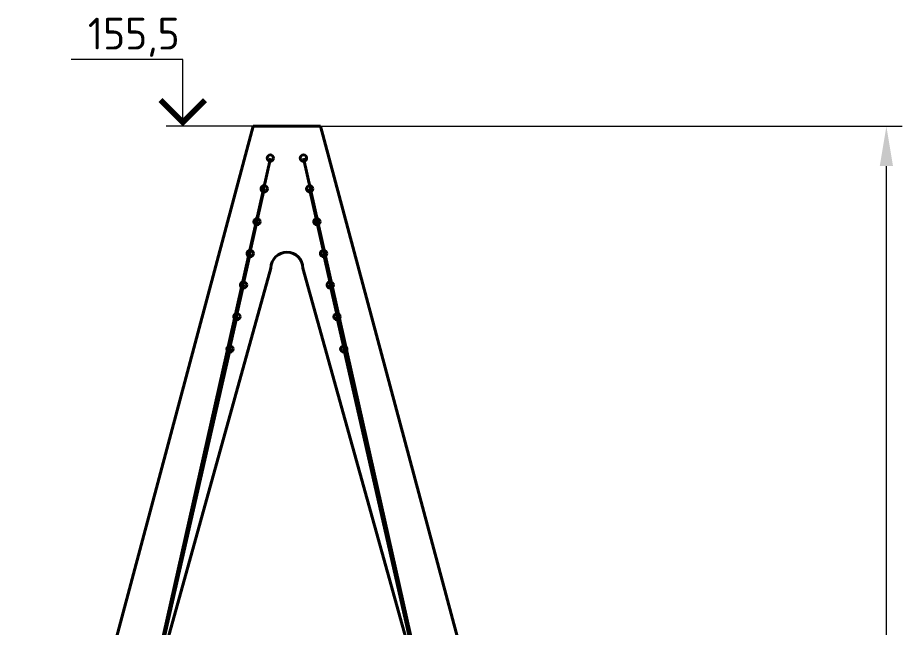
# Model space of a CAD drawing. Header units: millimetres. Extents: x 82 to 1107, y 39 to 638.
# Drawn here: x 1043.3 to 1098.9, y 333.7 to 372.1 of the extents above; entities that cross this region are included whole.
import ezdxf

# ---------------------------------------------------------------- set-up
doc = ezdxf.new("R2010")
doc.units = ezdxf.units.MM
for name, color, linetype, lineweight in [('2', 7, 'Continuous', 15), ('dim', 4, 'Continuous', 25), ('elevation', 250, 'Continuous', 40)]:
    doc.layers.add(name, color=color, linetype=linetype, lineweight=lineweight)
doc.styles.add('GOST-2.304_Type-B', font='')
doc.styles.add('text-razm', font='simplex.shx', dxfattribs={"width": 0.6, "oblique": 15})
doc.styles.get('GOST-2.304_Type-B').set_extended_font_data('GOST Common')
doc.dimstyles.new('razm-001', dxfattribs={"dimtxt": 3, "dimasz": 2.5, "dimexe": 1, "dimexo": 0, "dimgap": 1, "dimtad": 1, "dimdec": 0, "dimlfac": 100, "dimzin": 1, "dimtxsty": 'text-razm', "dimcen": 2.5, "dimclrd": 256, "dimclre": 256, "dimclrt": 7, "dimaunit": 1, "dimadec": 0, "dimazin": 2, "dimtfac": 1, "dimtdec": 0, "dimtmove": 0, "dimatfit": 3, "dimfxl": 1, "dimlwd": 20, "dimlwe": 20, "dimarcsym": 0})

# ---------------------------------------------------------------- blocks, each defined once
blk = doc.blocks.new('*D8')
at = {"layer": 'Defpoints', "color": 0, "transparency": 16777216}
for p in [(1062.304, 365.222), (1097.869, 365.222), (1075.687, 270.731)]:
    blk.add_point(p, dxfattribs=at)
at = {"layer": 'dim', "lineweight": 20, "transparency": 16777216}
for p, q in [((1062.304, 365.222), (1098.869, 365.222)), ((1097.869, 273.231), (1097.869, 362.722)), ((1075.687, 270.731), (1098.869, 270.731))]:
    blk.add_line(p, q, dxfattribs=at)
at = {"layer": 'dim', "transparency": 16777216}
for points in [[(1097.453, 362.722), (1098.286, 362.722), (1097.869, 365.222)], [(1097.453, 273.231), (1098.286, 273.231), (1097.869, 270.731)]]:
    blk.add_solid(points, dxfattribs=at)
at = {"layer": 'dim', "color": 7, "transparency": 16777216, "insert": (1095.369, 317.977), "char_height": 3, "attachment_point": 5, "rotation": 90, "style": 'text-razm'}
blk.add_mtext('10754', dxfattribs=at)

msp = doc.modelspace()

# ---------------------------------------------------------------- linework, layer by layer
at = {"layer": '2', "linetype": 'Continuous'}
for p, q in [((1053.643, 369.422), (1046.625, 369.422)), ((1053.643, 365.222), (1053.643, 369.422)), ((1058.071, 365.222), (1052.593, 365.222))]:
    msp.add_line(p, q, dxfattribs=at)
msp.add_lwpolyline([(1055.043, 366.87, 0.35, 0.35, 0), (1053.643, 365.47, 0.35, 0.35, 0), (1052.243, 366.87, 0.35, 0.35, 0)], format="xyseb", dxfattribs=at)
at = {"layer": 'elevation'}
for p, q in [((1058.071, 365.222), (1043.265, 309.886)), ((1062.304, 365.222), (1058.071, 365.222)), ((1062.304, 365.222), (1077.11, 309.886)), ((1059.187, 356.305), (1046.265, 309.886)), ((1061.187, 356.305), (1074.11, 309.886))]:
    msp.add_line(p, q, dxfattribs=at)
at = {"layer": 'elevation', "color": 18, "true_color": 0x000000}
for p, q in [((1059.148, 363.222), (1046.163, 305.324)), ((1061.226, 363.222), (1074.212, 305.324)), ((1058.765, 361.292), (1046.163, 305.324)), ((1061.61, 361.292), (1074.212, 305.324)), ((1046.163, 305.324), (1058.303, 359.222)), ((1074.212, 305.324), (1062.071, 359.222)), ((1057.881, 357.222), (1046.163, 305.324)), ((1062.493, 357.222), (1074.212, 305.324)), ((1046.163, 305.324), (1057.463, 355.245)), ((1074.212, 305.324), (1062.911, 355.245)), ((1046.163, 305.324), (1057.042, 353.251)), ((1074.212, 305.324), (1063.332, 353.251)), ((1056.613, 351.222), (1046.163, 305.324)), ((1063.761, 351.222), (1074.212, 305.324))]:
    msp.add_line(p, q, dxfattribs=at)
for centre in [(1059.148, 363.222), (1061.226, 363.222), (1058.76, 361.292), (1061.615, 361.292), (1058.303, 359.222), (1062.071, 359.222), (1057.881, 357.222), (1062.493, 357.222), (1057.463, 355.245), (1062.911, 355.245), (1057.042, 353.251), (1063.332, 353.251), (1056.613, 351.222), (1063.761, 351.222)]:
    msp.add_circle(centre, 0.2, dxfattribs=at)
at = {"layer": 'elevation'}
msp.add_arc((1060.187, 356.305), 1, 0, 180, dxfattribs=at)

# ---------------------------------------------------------------- texts
at = {"layer": '2', "linetype": 'Continuous', "style": 'GOST-2.304_Type-B'}
msp.add_text('155,5', height=2, dxfattribs=at).set_placement((1047.675, 370.052))

# ---------------------------------------------------------------- dimensions: what is measured, and where the dimension line sits
at = {"layer": 'dim'}
dim = msp.add_linear_dim(base=(1097.869, 365.222), p1=(1075.687, 270.731), p2=(1062.304, 365.222), angle=90, text='10754', dimstyle='razm-001', override={"dimrnd": 5}, dxfattribs=at)
dim.commit()
dim.dimension.update_dxf_attribs({"geometry": '*D8', "text_midpoint": (1095.369, 317.977)})

doc.saveas('drawing.dxf')
